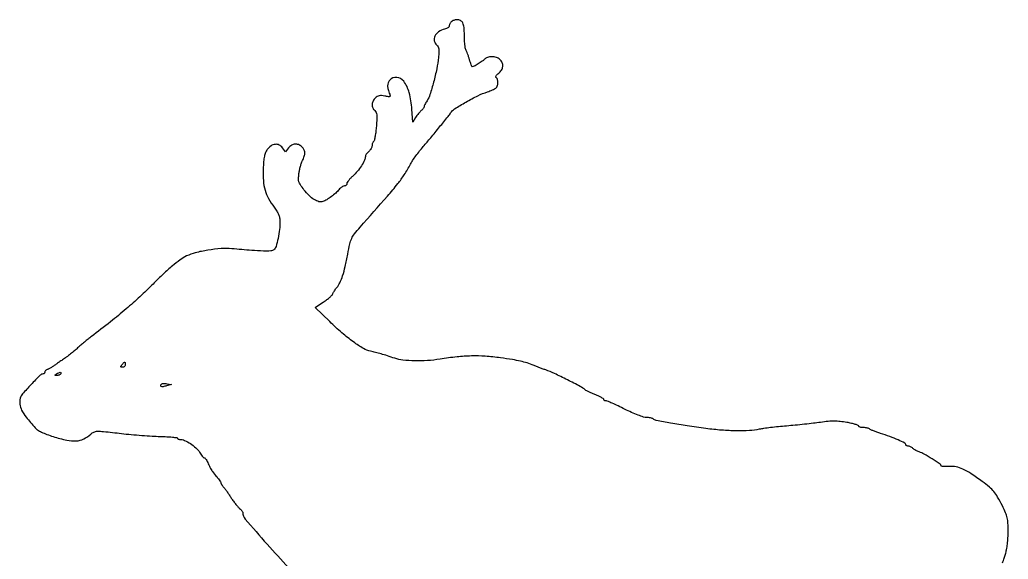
# Model space of a CAD drawing. Extents: x 0 to 622, y 0 to 643.
# Drawn here: x 0 to 589, y 322 to 643 of the extents above; entities that cross this region are included whole.
import ezdxf

# ---------------------------------------------------------------- set-up
doc = ezdxf.new("R2010")
doc.units = 0

msp = doc.modelspace()

# ---------------------------------------------------------------- linework, layer by layer
msp.add_lwpolyline([(585.67555, 319.39255, 0.000216), (586.602116, 322.271969, 0.000389), (587.359111, 324.634214, 0.031101), (588.027134, 327.281784, 0.016063), (588.5473, 330.658306, 0.01518), (588.885103, 334.386041, 0.015097), (588.996919, 338.134214, 0.012472), (588.871389, 343.092508, 0.04345), (588.434026, 346.262604, 0.045758), (587.467487, 349.224822, 0.014937), (585.521173, 353.394458, 0.012901), (582.704061, 358.645674, 0.042964), (580.482545, 361.864656, 0.04544), (577.809818, 364.562271, 0.015716), (573.5, 367.961235, 0.012141), (566.753562, 372.697307, 0.040099), (562.010339, 375.335784, 0.059478), (558.03855, 376.602227, 0.06485), (553.997096, 376.846359, -0.01346), (552.080708, 376.765312, -0.022461), (550.467201, 376.813029, -0.018633), (549.229389, 376.951922, -0.371461), (548.999378, 377.219271, 0.251243), (548.472987, 378.202757, 0.005113), (543.611021, 381.366258, 0.011322), (538.870244, 384.233681, 0.05355), (535.967182, 385.510416, -0.030093), (534.958115, 385.898895, -0.022028), (533.888743, 386.444408, -0.022395), (532.918562, 387.053404, -0.045047), (532.225211, 387.631932, 0.045574), (531.596374, 388.155511, 0.037085), (530.83937, 388.59813, 0.038439), (530.074515, 388.901954, 0.075462), (529.428571, 389, -0.059478), (528.88224, 389.06522, -0.078378), (528.419643, 389.257576, -0.096741), (528.10982, 389.542403, -0.159976), (528, 389.876856, 0.285321), (527.425847, 390.801101, 0.010072), (523.455526, 392.664963, 0.01645), (518.572235, 394.648716, 0.011815), (513, 396.553249, -0.008448), (510.82439, 397.280528, -0.010628), (508.836563, 398.030477, -0.008916), (507.203791, 398.720507, -0.079014), (506.55, 399.144545, 0.097797), (505.997339, 399.474405, 0.029721), (505.056563, 399.74871, 0.028507), (503.9416, 399.936985, 0.027578), (502.8, 400, -0.03079), (501.727317, 400.066119, -0.047748), (500.8225, 400.267073, -0.06092), (500.194034, 400.559615, -0.258927), (500, 400.909183, 0.315203), (499.711868, 401.32083, 0.013006), (497.909793, 401.924834, 0.018533), (495.611958, 402.536928, 0.011608), (492.884403, 403.089994, 0.01669), (488.897618, 403.665921, 0.026685), (485.463431, 403.860965, 0.024431), (481.820231, 403.695174, 0.011465), (477.134403, 403.143189, -0.005556), (473.012077, 402.608121, -0.002592), (467.658231, 402.001741, -0.002567), (462.033722, 401.423418, -0.003589), (457, 400.968401, 0.004651), (452.245213, 400.528415, 0.004561), (447.468354, 399.997457, 0.004494), (443.2872, 399.455895, 0.017211), (440.700779, 399.006024, -0.03751), (434.79178, 398.223604, -0.017856), (427.118082, 398.062791, -0.016122), (418.293105, 398.477833, -0.012728), (408.784382, 399.476969, -0.00544), (397.828352, 401.032382, -0.007166), (387.875529, 402.702333, -0.003398), (379.293998, 404.329303, -0.13035), (377.55, 405.179077, 0.100598), (376.985141, 405.496609, 0.0269), (375.983125, 405.760821, 0.026134), (374.7873, 405.943719, 0.024335), (373.55, 406.006697, -0.07896), (371.800861, 406.288593, -0.012016), (368.458437, 407.476242, -0.013198), (364.552251, 409.090287, -0.011087), (360.5, 411, 0.004594), (356.577841, 412.911036, 0.006619), (353.070312, 414.523758, 0.00373), (350.092571, 415.818922, 0.099691), (349.25, 415.993303, -0.067318), (348.772193, 416.060535, -0.083761), (348.367188, 416.251875, -0.098985), (348.096281, 416.534075, -0.142874), (348, 416.864142, 0.252386), (347.770801, 417.289282, 0.018785), (346.604688, 417.995178, 0.022458), (345.070096, 418.759056, 0.014942), (343.25, 419.501002, -0.011401), (341.321497, 420.271262, -0.011843), (339.454687, 421.119483, -0.011604), (337.876679, 421.927767, -0.049348), (337, 422.521377, 0.051712), (334.030604, 424.511633, 0.005112), (326.389785, 428.459736, 0.006731), (318.622993, 432.242633, 0.023825), (313.5, 434.361294, -0.001636), (311.439063, 435.108396, -0.001632), (309.38125, 435.869623, -0.001596), (307.587974, 436.546187, -0.006436), (306.5, 436.976745, 0.01757), (302.354925, 438.511304, 0.023316), (298.483077, 439.594584, 0.017379), (293.741805, 440.513466, 0.005281), (286.5, 441.579209, 0.016805), (277.455625, 442.504482, 0.022593), (269.224133, 442.695191, 0.021307), (260.644208, 442.139966, 0.012704), (250.5, 440.786543, -0.023028), (243.039041, 439.947458, -0.021346), (235.340564, 439.768369, -0.022151), (228.411816, 440.210483, -0.056273), (223.5, 441.311151, 0.004592), (219.136866, 442.774928, 0.007286), (215.371952, 443.939276, 0.008455), (212.081604, 444.844426, 0.012595), (209.172189, 445.514469, -0.082729), (204.891353, 447.156401, -0.02379), (198.932283, 451.051254, -0.021533), (192.086535, 456.469618, -0.014911), (184.809856, 463.146136), (176.119712, 471.61042), (181.121916, 474.885147, 0.016487), (183.080063, 476.261366, 0.019682), (184.827139, 477.688505, 0.01881), (186.190057, 478.988879, 0.108748), (186.711072, 479.829937, -0.038306), (187.054719, 480.610872, -0.016479), (187.624639, 481.596919, -0.016192), (188.303392, 482.611948, -0.020593), (188.996855, 483.5, 0.066292), (190.831583, 486.35135, 0.030342), (192.47053, 490.470175, 0.023223), (194.009923, 495.997859, 0.01059), (195.52905, 503.34142, -0.009166), (196.791327, 509.532167, -0.052533), (197.857973, 512.703628, -0.059774), (199.5091, 515.403849, -0.013901), (202.924227, 519.491317, 0.000988), (219.188668, 537.966483, 0.011424), (225.385588, 545.368318, 0.026413), (229.199618, 550.695398, 0.018912), (232.908824, 557.015404, -0.024011), (234.192871, 559.153035, -0.009706), (236.137479, 561.94515, -0.009578), (238.350048, 564.874356, -0.012), (240.517386, 567.5, 0.004986), (244.94609, 572.714471, 0.002781), (250.240085, 579.147678, 0.001669), (255.268878, 585.370659, 0.02726), (256.830845, 587.550179, -0.109889), (259.209955, 589.925426, -0.011806), (265.922949, 593.968365, -0.015573), (273.096009, 597.769747, -0.036153), (278.738046, 600.048826, 0.012702), (280.269954, 600.585608, 0.012964), (281.762114, 601.196109, 0.012819), (283.02888, 601.792359, 0.051377), (283.75, 602.252768, 0.149084), (284.620517, 603.514548, 0.068459), (284.964366, 605.502983, 0.070282), (284.758888, 607.437747, 0.195195), (283.966495, 608.520707, -0.274629), (283.754297, 608.92713, -0.116321), (283.934751, 609.539739, -0.066221), (284.521514, 610.311083, -0.030438), (285.466495, 611.152305, 0.087546), (287.173065, 613.060672, 0.117834), (287.900514, 615.25289, 0.125013), (287.540935, 617.440368, 0.106291), (286.171259, 619.345012, 0.110929), (284.088072, 620.522901, 0.07112), (281.330368, 620.944354, 0.073797), (278.685256, 620.577869, 0.149364), (276.945277, 619.434063, -0.065893), (275.680078, 618.263708, -0.016274), (273.313142, 616.705055, -0.013132), (270.869508, 615.294454, -0.124961), (269.709719, 615, -0.302587), (269.515526, 615.129366, -0.006436), (269.065166, 616.248438, -0.012621), (268.572757, 617.620811, -0.007893), (268.062595, 619.25, 0.007448), (267.514916, 621.004472, 0.007203), (266.909349, 622.761639, 0.007144), (266.332078, 624.29262, 0.026123), (265.902536, 625.236431, -0.080553), (265.551093, 626.302022, -0.013163), (265.26512, 628.464272, -0.014201), (265.066183, 631.050484, -0.012093), (265, 633.786431, 0.02119), (264.802317, 638.448831, 0.09266), (264.070664, 641.097222, 0.165998), (262.683021, 642.490619, 0.115122), (260.5, 643, 0.049362), (259.607922, 642.911715, 0.037889), (258.664375, 642.6475, 0.038897), (257.811593, 642.259976, 0.070395), (257.2, 641.8, 0.046475), (256.740732, 641.246379, 0.037297), (256.3525, 640.576222, 0.038573), (256.086168, 639.896427, 0.074209), (256, 639.319052, -0.177389), (255.80289, 638.780947, -0.063975), (255.192187, 638.222458, -0.053456), (254.302426, 637.72921, -0.041552), (253.25, 637.384743, 0.089969), (249.683339, 635.823031, 0.131747), (247.444594, 633.253133, 0.169566), (247.102504, 630.385168, 0.166734), (248.615711, 627.903968, -0.103797), (249.392159, 626.92637, -0.083322), (249.787611, 625.639354, -0.047904), (249.856991, 623.718918, -0.011441), (249.593416, 620.531523, -0.024774), (248.55141, 613.859566, -0.013784), (246.658388, 605.847978, -0.011896), (244.494998, 598.419394, -0.068321), (242.739569, 594.725285, 0.014424), (242.073561, 593.641902, 0.01717), (241.510998, 592.582132, 0.016108), (241.100161, 591.665753, 0.097621), (241, 591.157628, -0.122674), (240.889613, 590.714477, -0.035157), (240.51177, 590.109851, -0.033106), (239.974046, 589.464944, -0.029846), (239.337941, 588.872445, 0.03528), (238.581631, 588.152489, 0.014869), (237.666727, 587.087529, 0.014625), (236.752654, 585.887043, 0.01848), (235.982657, 584.7234), (234.289432, 581.9468), (233.72955, 589.7234, 0.044641), (232.126856, 599.585973, 0.1006), (228.841723, 606.372096, 0.20928), (224.718389, 608.661345, 0.236637), (220.531712, 607.035041, 0.091741), (219.568759, 605.473528, 0.091877), (219.228974, 603.671657, 0.06974), (219.530332, 601.471254, 0.030345), (220.505429, 598.679544, -0.05908), (220.785859, 597.699468, -0.35398), (220.540471, 597.270662, -0.130406), (219.760853, 597.183576, -0.009335), (217.594032, 597.548337, 0.027996), (215.703003, 597.794542, 0.066011), (214.285923, 597.711776, 0.079335), (213.103261, 597.282068, 0.057242), (211.960006, 596.463806, 0.095282), (210.611565, 594.672388, 0.103113), (210.072258, 592.558094, 0.109889), (210.43354, 590.510548, 0.121727), (211.624918, 588.896327, -0.117899), (212.431408, 587.820686, -0.076875), (212.824932, 586.312256, -0.038944), (212.882267, 583.913551, -0.007314), (212.581194, 579.530158, -0.010077), (212.255407, 576.389345, -0.013906), (211.828059, 573.586817, -0.010475), (211.363502, 571.296038, -0.142036), (210.956276, 570.556276, 0.069453), (210.589757, 570.070842, 0.038957), (210.280906, 569.397684, 0.038021), (210.070329, 568.654977, 0.050109), (210, 567.954988, -0.092024), (209.859068, 567.195738, -0.03944), (209.4125, 566.261517, -0.037291), (208.765297, 565.314057, -0.040371), (208, 564.5, 0.028412), (207.234543, 563.723789, 0.031213), (206.5875, 562.888719, 0.032852), (206.131967, 562.113244, 0.116888), (206, 561.556454, -0.113684), (205.485038, 559.320848, -0.028289), (203.642847, 556.022466, -0.029377), (201.220636, 552.662772, -0.041741), (198.666961, 550.01245, 0.01985), (197.262956, 548.677401, 0.024895), (196.07717, 547.328388, 0.024363), (195.216159, 546.12894, 0.144463), (195, 545.396408, -0.101306), (194.890914, 544.86353, -0.09845), (194.580695, 544.410195, -0.097395), (194.117386, 544.10649, -0.096816), (193.57258, 544, 0.112476), (192.896678, 543.846006, 0.038435), (192.021166, 543.339062, 0.035907), (191.10872, 542.611007, 0.034395), (190.295632, 541.75, -0.040721), (188.39239, 539.784934, -0.021577), (185.747123, 537.659625, -0.021533), (182.973538, 535.800034, -0.047794), (180.686655, 534.689546, -0.159874), (178.377064, 534.598331, -0.071057), (175.560944, 535.854132, -0.05521), (172.499063, 538.288151, -0.033898), (169.45333, 541.753293, -0.015143), (167.349378, 544.681658, -0.073265), (166.467372, 546.524158, -0.084268), (166.215546, 548.420041, -0.023669), (166.465225, 551.406381, -0.018525), (166.818086, 553.489639, -0.01505), (167.345276, 555.692237, -0.015314), (167.954996, 557.694084, -0.037761), (168.555187, 559.106721, 0.042636), (169.631563, 561.710258, 0.088575), (169.915773, 563.882143, 0.108529), (169.419485, 565.72707, 0.089296), (168.171259, 567.345012, 0.088385), (166.179942, 568.591394, 0.118254), (164.079208, 568.903572, 0.117744), (162.058744, 568.228852, 0.087112), (160.297596, 566.651203), (158.450032, 564.302406), (156.634795, 566.708919, 0.116628), (154.63798, 568.364837, 0.144415), (152.268734, 568.779554, 0.126325), (149.813281, 567.841611, 0.078923), (147.598897, 565.678361, 0.059509), (146.534358, 563.822037, 0.048991), (145.850622, 561.641853, 0.032313), (145.422878, 558.63678, 0.009414), (145.151997, 553.968411, 0.027829), (145.267155, 546.994416, 0.052361), (146.256679, 541.455386, 0.055945), (148.317081, 536.487888, 0.036771), (151.705195, 531.299123, -0.0248), (153.256139, 529.043651, -0.04295), (154.279475, 527.013732, -0.047402), (154.876255, 524.987019, -0.039336), (155.12989, 522.752028, -0.038325), (154.934146, 518.121023, -0.024013), (154.032867, 512.770196, -0.020001), (152.774177, 507.93932, -0.14684), (151.46782, 505.973293, -0.162463), (149.682401, 505.279538, -0.018106), (145.25515, 505.225113, -0.013418), (138.328391, 505.576944, -0.002934), (126.430448, 506.572165, 0.040237), (120.01819, 506.629172, 0.02177), (112.174079, 505.722515, 0.021562), (104.67275, 504.188436, 0.055667), (99.5, 502.264607, 0.039307), (95.678958, 499.943632, 0.017947), (91.064346, 496.359849, 0.014934), (85.695031, 491.592576, 0.008581), (79.5, 485.548049, -0.010786), (71.687922, 477.992707, -0.010485), (63.484587, 470.708023, -0.009306), (54.126727, 463.038402, -0.005618), (42.770255, 454.284013, 0.008061), (40.852715, 452.790839, 0.004755), (38.608552, 450.949023, 0.004755), (36.401518, 449.066304, 0.008117), (34.599282, 447.446921, -0.013933), (32.740103, 445.815051, -0.007339), (30.346486, 443.887978, -0.007296), (27.835847, 441.985052, -0.011156), (25.599282, 440.416327, 0.001683), (23.573448, 439.051923, 0.002108), (21.704164, 437.772247, 0.001693), (20.143859, 436.686578, 0.016449), (19.5, 436.202994, -0.032374), (18.993994, 435.847559, -0.01404), (18.279687, 435.438998, -0.013825), (17.493264, 435.045608, -0.017862), (16.75, 434.730959, 0.047895), (16.08056, 434.398907, 0.053704), (15.514062, 433.956081, 0.061074), (15.126611, 433.475009, 0.139908), (15, 433.031385, -0.091014), (14.927728, 432.637638, -0.095693), (14.720759, 432.302969, -0.099587), (14.412072, 432.079028, -0.107687), (14.049392, 432, 0.199074), (12.175488, 431.22312, 0.007592), (6.813522, 425.688913, 0.010182), (1.763238, 420.091359, 0.117481), (0.406746, 417.484471, 0.092027), (0.184757, 413.929755, 0.086931), (1.239258, 410.454417, 0.052017), (3.952379, 406.239788, 0.012792), (9.275876, 399.938511, 0.070132), (10.771774, 398.669057, 0.027276), (13.146943, 397.343225, 0.02296), (16.242142, 396.002843, 0.013755), (20.027352, 394.684062, 0.022797), (28.117686, 392.513162, 0.07047), (33.746591, 392.085317, 0.097585), (38.201769, 393.26762, 0.074154), (42.375565, 396.135265, -0.083758), (44.288659, 397.396604, -0.099391), (46.398464, 397.863173, -0.031963), (49.994122, 397.703435, -0.001929), (60.736315, 396.493512, 0.005937), (66.427567, 395.898648, 0.004158), (72.852003, 395.358024, 0.004196), (79.015992, 394.942895, 0.008727), (83.829032, 394.743512, -0.006912), (87.727156, 394.5962, -0.01145), (91.009592, 394.351219, -0.005161), (93.723288, 394.05777, -0.379132), (93.997599, 393.75, 0.194848), (94.11472, 393.463505, 0.086519), (94.451622, 393.220312, 0.066561), (94.950307, 393.055217, 0.046729), (95.539838, 393, -0.107045), (98.26478, 392.409855, -0.03744), (101.800184, 390.472019, -0.037773), (105.103858, 387.951381, -0.077777), (107.164179, 385.44631, 0.0178), (108.007743, 384.126289, 0.024724), (108.861041, 383.012354, 0.022884), (109.628363, 382.186826, 0.196514), (110.085356, 382, -0.219581), (110.513767, 381.802327, -0.028441), (111.139188, 380.978475, -0.028868), (111.804911, 379.854516, -0.020313), (112.426166, 378.522467, 0.011894), (113.061648, 377.097782, 0.011596), (113.769293, 375.692672, 0.011565), (114.447585, 374.488148, 0.041849), (114.958123, 373.772467, -0.003576), (117.429512, 370.815195, -0.01369), (118.904319, 368.921201, -0.017536), (119.799503, 367.610341, -0.141964), (120, 366.918419, 0.111754), (120.087611, 366.531331, 0.029986), (120.394709, 365.975969, 0.028822), (120.829402, 365.370543, 0.026273), (121.343691, 364.799166, -0.034135), (122.035752, 364.005559, -0.007339), (123.117631, 362.534849, -0.007631), (124.321995, 360.79055, -0.007216), (125.49575, 358.977738, 0.013319), (126.743032, 357.101948, 0.010984), (128.168867, 355.168424, 0.011137), (129.556611, 353.451082, 0.028879), (130.652059, 352.297749, -0.014811), (131.551271, 351.402822, -0.019719), (132.310292, 350.535204, -0.017338), (132.876714, 349.781752, -0.153683), (133, 349.39012, 0.179007), (134.414339, 345.566196, 0.004024), (147.4662, 330.581624, 0.008441), (160.238383, 316.635836, 0.049928)], format="xyb")
for points in [[(63, 437.5, -0.107348), (62.875699, 436.927707, -0.099536), (62.523407, 436.440625, -0.095788), (61.996941, 436.114059, -0.091307), (61.377555, 436, -0.035496), (60.565314, 436.057736, -0.304492), (60.308142, 436.28931, -0.217533), (60.381629, 436.689039, -0.020633), (61, 437.5, -0.013852), (61.504355, 438.074554, -0.019119), (61.99011, 438.559375, -0.016008), (62.412416, 438.925448, -0.172217), (62.622445, 439, -0.294983), (62.768578, 438.90557, -0.044235), (62.889093, 438.559375, -0.037907), (62.972666, 438.07485, -0.023761)], [(24.5, 432, -0.101161), (24.140373, 431.617978, -0.052761), (23.566787, 431.298248, -0.049393), (22.883651, 431.083635, -0.053738), (22.190983, 431.015313, -0.012098), (21.238528, 431.046994, -0.343021), (21.064256, 431.199331, -0.295079), (21.157251, 431.430616, -0.010223), (22, 432, -0.03301), (23.319161, 432.733972, -0.110887), (24.277708, 432.949198, -0.372932), (24.633474, 432.640978, -0.175918)], [(87.550267, 424.86197, -0.019294), (85.504463, 424.393861, -0.118933), (84.433706, 424.447867, -0.351495), (84.097166, 424.931815, -0.121898), (84.375997, 425.799359, -0.177382), (84.786362, 426.121883, -0.049417), (85.59781, 426.300142, -0.043321), (86.621981, 426.331802, -0.033897), (87.726133, 426.194794), (90.5, 425.657806)]]:
    msp.add_lwpolyline(points, format="xyb", close=True)

doc.saveas('drawing.dxf')
